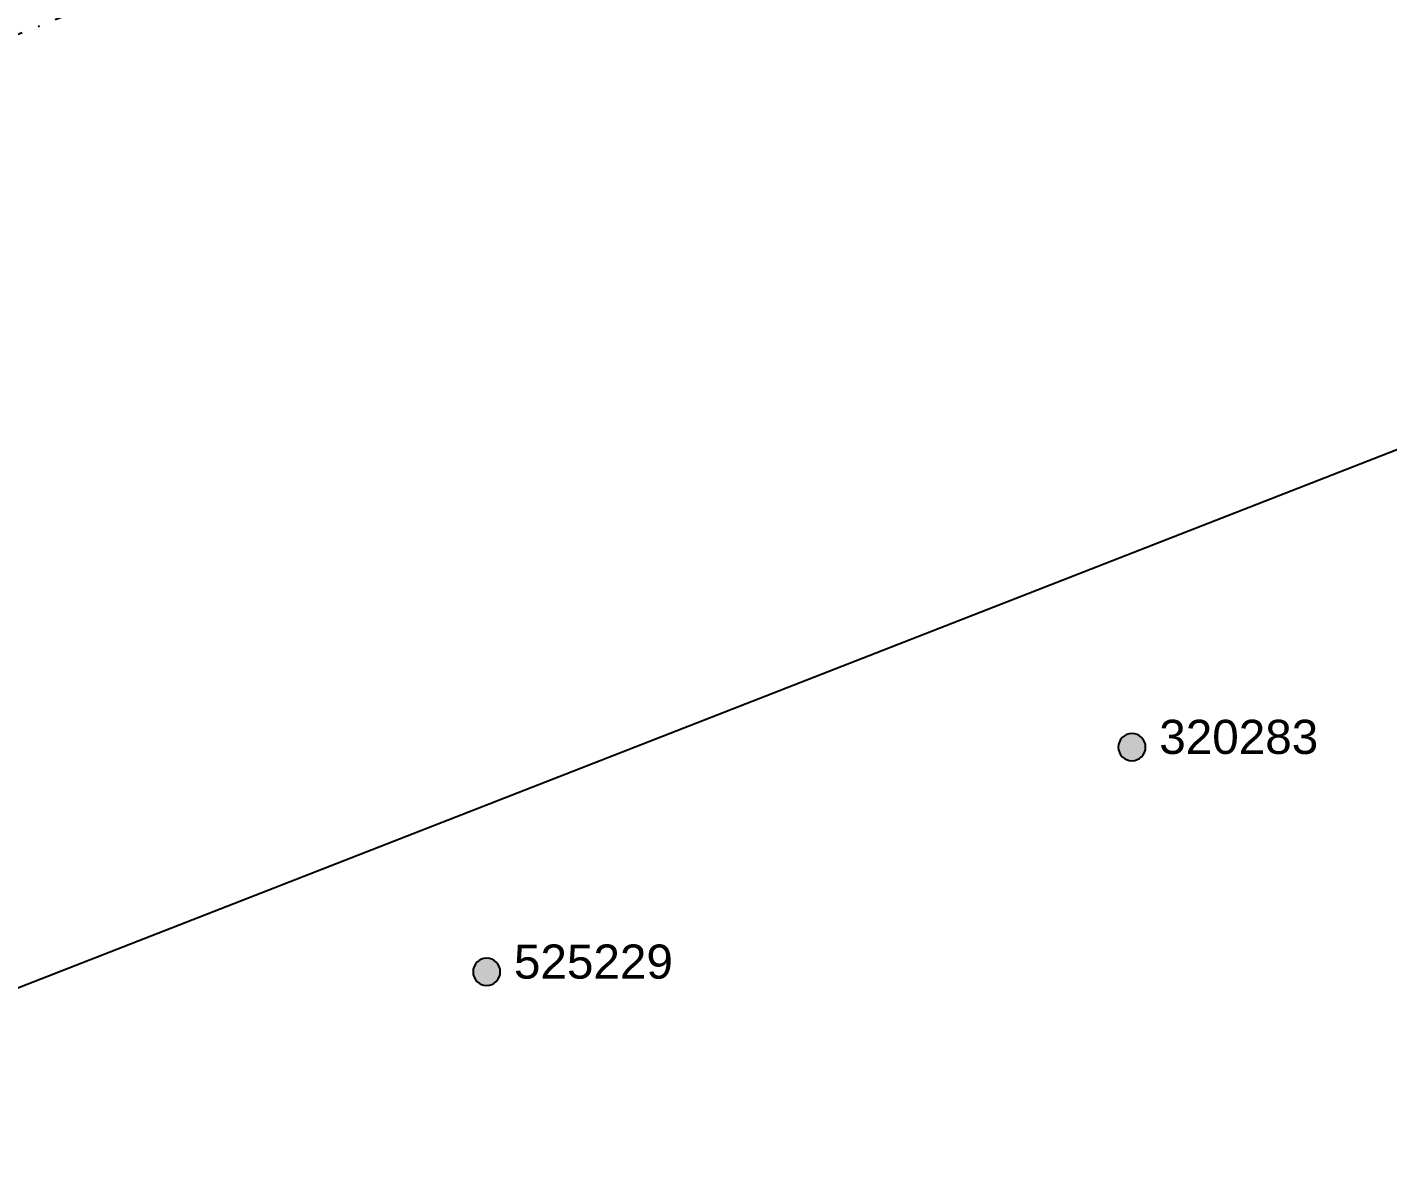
# Model space of a CAD drawing. Header units: metres. Extents: x 303471 to 304743, y 6269257 to 6269879.
# Drawn here: x 304260.9 to 304360.6, y 6269504.7 to 6269588.6 of the extents above; entities that cross this region are included whole.
import ezdxf
from ezdxf.enums import TextEntityAlignment as Align

# ---------------------------------------------------------------- set-up
doc = ezdxf.new("R2010")
doc.units = ezdxf.units.M
doc.linetypes.add('DASHDOT2', pattern=[0.5, 0.25, -0.125, 0, -0.125])
doc.layers.get('0').update_dxf_attribs({"color": 6})
for name, color, linetype in [('_User Miscellaneous1', 7, 'Continuous'), ('_User Miscellaneous12', 7, 'Continuous'), ('SupportsOH_SP_TR_HV_LV_SL_MOD', 3, 'Continuous')]:
    doc.layers.add(name, color=color, linetype=linetype)
doc.layers.add('Cadastre Land Parcels_SP_EXT', color=7, linetype='Continuous', lineweight=5)
doc.styles.add('POLE_LABEL', font='arial.ttf')
doc.styles.get("Standard").update_dxf_attribs({"font": 'arial.ttf'})

# ---------------------------------------------------------------- blocks, each defined once
blk = doc.blocks.new('POLE_EXT')
blk.add_hatch(color=256).paths.add_polyline_path([(-1, 0, 1), (1, 0, 1)])
blk.add_lwpolyline([(-1, 0, 1), (1, 0, 1)], format="xyb", close=True)
for tag, height, flags, p in [('pNumber', 2.5, 8, (-17.84, 2.067)), ('OWNED_BY', 0.2, 9, (1.355, -0.4)), ('SPECIAL_USE', 0.2, 9, (1.355, -0.8)), ('STATE', 0.2, 9, (1.355, -1)), ('PARENT', 0.2, 9, (1.355, -0.6)), ('cLV', 0.2, 9, (1.355, -1.4)), ('cHV', 0.2, 9, (1.355, -2)), ('hDepth', 0.2, 9, (1.355, -1.6)), ('hDia', 0.2, 9, (1.355, -1.8)), ('USAGE', 0.2, 9, (1.355, -1.2)), ('LBRACKET', 0.2, 9, (1.355, -2.2)), ('LExisting', 0.2, 9, (1.355, -2.4)), ('LANTNUMBER', 0.2, 9, (1.355, -2.6)), ('LOther', 0.2, 9, (1.355, -2.8)), ('LRemove', 0.2, 9, (1.355, -3)), ('cLinedev', 0.2, 9, (1.355, -3.4)), ('pExisting', 0.2, 9, (1.355, -3.8)), ('LEGEND', 0.2, 9, (1.355, -3.2)), ('LOCATION', 0.2, 9, (1.355, -3.6)), ('PFNUMBER', 0.2, 9, (1.355, -4)), ('pFooting', 0.2, 9, (1.355, -4.4)), ('pNew', 0.2, 9, (1.355, -4.6)), ('pRelocate', 0.2, 9, (1.355, -5)), ('NEWPFNUMBER', 0.2, 9, (1.355, -4.2)), ('cspan', 0.2, 9, (1.355, -6)), ('pRemove', 0.2, 9, (1.355, -5.2)), ('pReplace', 0.2, 9, (1.355, -5.4)), ('pStay', 0.2, 9, (1.355, -5.6)), ('pType', 0.2, 9, (1.355, -5.8)), ('STREETNAME', 0.2, 9, (1.355, -6.2)), ('SUBURB', 0.2, 9, (1.355, -6.4)), ('OPERATED_BY', 0.2, 9, (1.355, -7.014)), ('NOTES', 0.2, 9, (1.355, -6.6)), ('MAINTAINED_BY', 0.2, 9, (1.355, -6.814))]:
    blk.add_attdef(tag, text='', height=height, dxfattribs=dict(flags=flags)).set_placement(p, align=Align.MIDDLE_LEFT)
at = {"style": 'POLE_LABEL'}
for tag, height, flags, p in [('ASSET_NUM', 2.5, 8, (2, 2)), ('STRUCTURE_PLANT_NUMBER', 0.2, 9, (1.355, 0.028)), ('STREET_CODE', 0.2, 9, (1.355, -0.2))]:
    blk.add_attdef(tag, text='', height=height, dxfattribs=dict(at, flags=flags)).set_placement(p, align=Align.MIDDLE_LEFT)
at = {"flags": 1}
blk.add_attdef('Z', (1.355, -7.328), '', height=0.2, dxfattribs=at)

msp = doc.modelspace()

# ---------------------------------------------------------------- linework, layer by layer
at = {"layer": '_User Miscellaneous1', "color": 1, "linetype": 'DASHDOT2', "ltscale": 10, "flags": 128}
msp.add_lwpolyline([(304479.892, 6269741.655), (304505.67, 6269683.99), (304349.291, 6269622.884), (304338.368, 6269618.616), (304209.389, 6269568.217), (304209.389, 6269568.217), (304176.396, 6269623.063), (304315.405, 6269677.381), (304326.328, 6269681.65)], close=True, dxfattribs=at)
at = {"layer": '_User Miscellaneous12', "linetype": 'Continuous'}
msp.add_lwpolyline([(304209.389, 6269568.217), (304246.113, 6269512.711), (304411.245, 6269577.172), (304532.255, 6269624.473), (304505.67, 6269683.99)], dxfattribs=at)
at = {"layer": 'Cadastre Land Parcels_SP_EXT', "linetype": 'Continuous'}
msp.add_lwpolyline([(304302.55, 6269424.069), (304468.329, 6269449.273), (304461.985, 6269463.489), (304411.245, 6269577.172), (304246.113, 6269512.711), (304302.55, 6269424.069)], close=True, dxfattribs=at)

# ---------------------------------------------------------------- block references
at = {"layer": 'SupportsOH_SP_TR_HV_LV_SL_MOD'}
ref = msp.add_blockref('POLE_EXT', (304341.827, 6269535.835), dxfattribs=at)
ref.add_attrib('ASSET_NUM', '320283', dxfattribs={"layer": '0', "height": 2.5, "style": 'POLE_LABEL'}).set_placement((304343.827, 6269536.585), align=Align.MIDDLE_LEFT)
ref = msp.add_blockref('POLE_EXT', (304294.527, 6269519.364), dxfattribs=at)
ref.add_attrib('ASSET_NUM', '525229', dxfattribs={"layer": '0', "height": 2.5, "style": 'POLE_LABEL'}).set_placement((304296.527, 6269520.114), align=Align.MIDDLE_LEFT)

doc.saveas('drawing.dxf')
